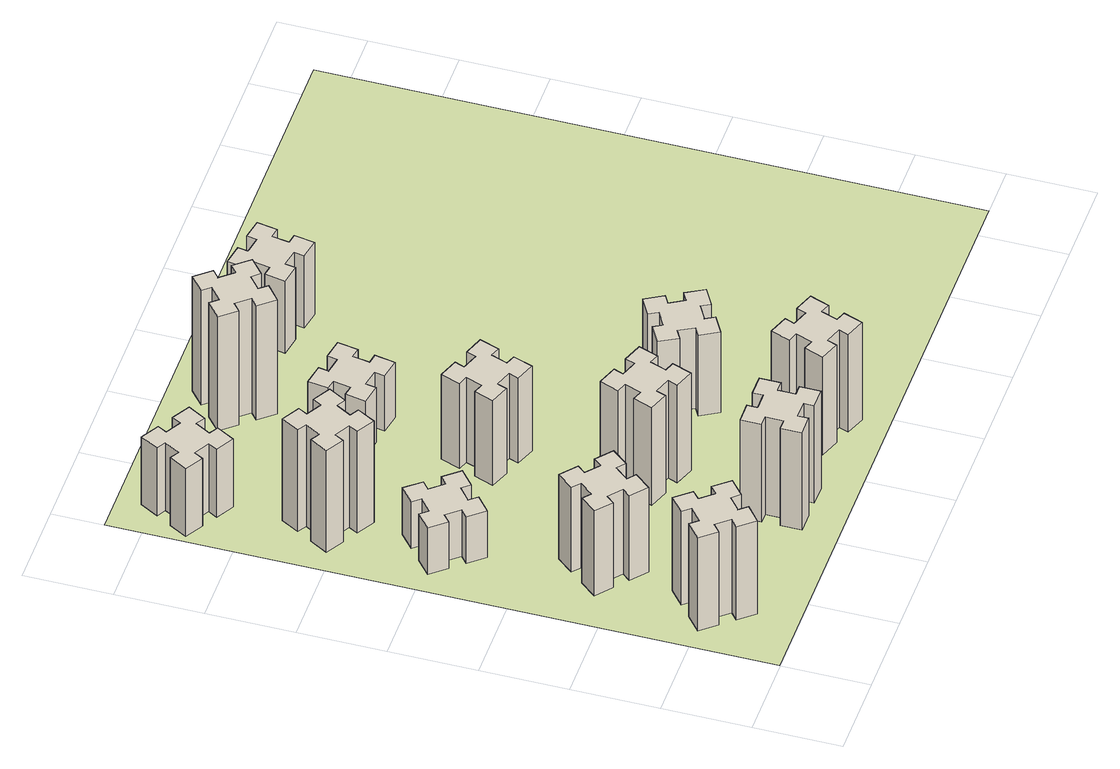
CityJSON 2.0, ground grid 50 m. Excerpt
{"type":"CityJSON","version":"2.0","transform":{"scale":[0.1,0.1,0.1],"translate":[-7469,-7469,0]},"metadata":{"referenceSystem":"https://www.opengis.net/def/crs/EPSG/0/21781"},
"CityObjects":{
"building1":{"type":"Building","attributes":{"class":"1000","function":"1000","usage":"1000","yearOfConstruction":2016,"roofType":"1000","measuredHeight":66,"storeysAboveGround":30,"storeysBelowGround":0},"geometry":[{"type":"Solid","lod":"1","boundaries":[[[[0,1,2,3,4,5,6,7,8,9,10,11,12,13,14,15,16,17,18,19]],[[17,16,20,21]],[[16,15,22,20]],[[15,14,23,22]],[[14,13,24,23]],[[13,12,25,24]],[[12,11,26,25]],[[11,10,27,26]],[[10,9,28,27]],[[9,8,29,28]],[[8,7,30,29]],[[7,6,31,30]],[[6,5,32,31]],[[5,4,33,32]],[[4,3,34,33]],[[3,2,35,34]],[[2,1,36,35]],[[1,0,37,36]],[[0,19,38,37]],[[19,18,39,38]],[[18,17,21,39]],[[24,25,26,27,28,29,30,31,32,33,34,35,36,37,38,39,21,20,22,23]]]]}]},
"building2":{"type":"Building","attributes":{"class":"1000","function":"1000","usage":"1000","yearOfConstruction":2016,"roofType":"1000","measuredHeight":60,"storeysAboveGround":30,"storeysBelowGround":0},"geometry":[{"type":"Solid","lod":"1","boundaries":[[[[40,41,42,43,44,45,46,47,48,49,50,51,52,53,54,55,56,57,58,59]],[[57,56,60,61]],[[56,55,62,60]],[[55,54,63,62]],[[54,53,64,63]],[[53,52,65,64]],[[52,51,66,65]],[[51,50,67,66]],[[50,49,68,67]],[[49,48,69,68]],[[48,47,70,69]],[[47,46,71,70]],[[46,45,72,71]],[[45,44,73,72]],[[44,43,74,73]],[[43,42,75,74]],[[42,41,76,75]],[[41,40,77,76]],[[40,59,78,77]],[[59,58,79,78]],[[58,57,61,79]],[[64,65,66,67,68,69,70,71,72,73,74,75,76,77,78,79,61,60,62,63]]]]}]},
"building3":{"type":"Building","attributes":{"class":"1000","function":"1000","usage":"1000","yearOfConstruction":2016,"roofType":"1000","measuredHeight":33,"storeysAboveGround":30,"storeysBelowGround":0},"geometry":[{"type":"Solid","lod":"1","boundaries":[[[[80,81,82,83,84,85,86,87,88,89,90,91,92,93,94,95,96,97,98,99]],[[97,96,100,101]],[[96,95,102,100]],[[95,94,103,102]],[[94,93,104,103]],[[93,92,105,104]],[[92,91,106,105]],[[91,90,107,106]],[[90,89,108,107]],[[89,88,109,108]],[[88,87,110,109]],[[87,86,111,110]],[[86,85,112,111]],[[85,84,113,112]],[[84,83,114,113]],[[83,82,115,114]],[[82,81,116,115]],[[81,80,117,116]],[[80,99,118,117]],[[99,98,119,118]],[[98,97,101,119]],[[104,105,106,107,108,109,110,111,112,113,114,115,116,117,118,119,101,100,102,103]]]]}]},
"building4":{"type":"Building","attributes":{"class":"1000","function":"1000","usage":"1000","yearOfConstruction":2016,"roofType":"1000","measuredHeight":72,"storeysAboveGround":30,"storeysBelowGround":0},"geometry":[{"type":"Solid","lod":"1","boundaries":[[[[120,121,122,123,124,125,126,127,128,129,130,131,132,133,134,135,136,137,138,139]],[[137,136,140,141]],[[136,135,142,140]],[[135,134,143,142]],[[134,133,144,143]],[[133,132,145,144]],[[132,131,146,145]],[[131,130,147,146]],[[130,129,148,147]],[[129,128,149,148]],[[128,127,150,149]],[[127,126,151,150]],[[126,125,152,151]],[[125,124,153,152]],[[124,123,154,153]],[[123,122,155,154]],[[122,121,156,155]],[[121,120,157,156]],[[120,139,158,157]],[[139,138,159,158]],[[138,137,141,159]],[[144,145,146,147,148,149,150,151,152,153,154,155,156,157,158,159,141,140,142,143]]]]}]},
"building5":{"type":"Building","attributes":{"class":"1000","function":"1000","usage":"1000","yearOfConstruction":2016,"roofType":"1000","measuredHeight":48,"storeysAboveGround":30,"storeysBelowGround":0},"geometry":[{"type":"Solid","lod":"1","boundaries":[[[[160,161,162,163,164,165,166,167,168,169,170,171,172,173,174,175,176,177,178,179]],[[177,176,180,181]],[[176,175,182,180]],[[175,174,183,182]],[[174,173,184,183]],[[173,172,185,184]],[[172,171,186,185]],[[171,170,187,186]],[[170,169,188,187]],[[169,168,189,188]],[[168,167,190,189]],[[167,166,191,190]],[[166,165,192,191]],[[165,164,193,192]],[[164,163,194,193]],[[163,162,195,194]],[[162,161,196,195]],[[161,160,197,196]],[[160,179,198,197]],[[179,178,199,198]],[[178,177,181,199]],[[184,185,186,187,188,189,190,191,192,193,194,195,196,197,198,199,181,180,182,183]]]]}]},
"building6":{"type":"Building","attributes":{"class":"1000","function":"1000","usage":"1000","yearOfConstruction":2016,"roofType":"1000","measuredHeight":69,"storeysAboveGround":30,"storeysBelowGround":0},"geometry":[{"type":"Solid","lod":"1","boundaries":[[[[200,201,202,203,204,205,206,207,208,209,210,211,212,213,214,215,216,217,218,219]],[[217,216,220,221]],[[216,215,222,220]],[[215,214,223,222]],[[214,213,224,223]],[[213,212,225,224]],[[212,211,226,225]],[[211,210,227,226]],[[210,209,228,227]],[[209,208,229,228]],[[208,207,230,229]],[[207,206,231,230]],[[206,205,232,231]],[[205,204,233,232]],[[204,203,234,233]],[[203,202,235,234]],[[202,201,236,235]],[[201,200,237,236]],[[200,219,238,237]],[[219,218,239,238]],[[218,217,221,239]],[[224,225,226,227,228,229,230,231,232,233,234,235,236,237,238,239,221,220,222,223]]]]}]},
"building7":{"type":"Building","attributes":{"class":"1000","function":"1000","usage":"1000","yearOfConstruction":2016,"roofType":"1000","measuredHeight":69,"storeysAboveGround":30,"storeysBelowGround":0},"geometry":[{"type":"Solid","lod":"1","boundaries":[[[[240,241,242,243,244,245,246,247,248,249,250,251,252,253,254,255,256,257,258,259]],[[257,256,260,261]],[[256,255,262,260]],[[255,254,263,262]],[[254,253,264,263]],[[253,252,265,264]],[[252,251,266,265]],[[251,250,267,266]],[[250,249,268,267]],[[249,248,269,268]],[[248,247,270,269]],[[247,246,271,270]],[[246,245,272,271]],[[245,244,273,272]],[[244,243,274,273]],[[243,242,275,274]],[[242,241,276,275]],[[241,240,277,276]],[[240,259,278,277]],[[259,258,279,278]],[[258,257,261,279]],[[264,265,266,267,268,269,270,271,272,273,274,275,276,277,278,279,261,260,262,263]]]]}]},
"building8":{"type":"Building","attributes":{"class":"1000","function":"1000","usage":"1000","yearOfConstruction":2016,"roofType":"1000","measuredHeight":60,"storeysAboveGround":30,"storeysBelowGround":0},"geometry":[{"type":"Solid","lod":"1","boundaries":[[[[280,281,282,283,284,285,286,287,288,289,290,291,292,293,294,295,296,297,298,299]],[[297,296,300,301]],[[296,295,302,300]],[[295,294,303,302]],[[294,293,304,303]],[[293,292,305,304]],[[292,291,306,305]],[[291,290,307,306]],[[290,289,308,307]],[[289,288,309,308]],[[288,287,310,309]],[[287,286,311,310]],[[286,285,312,311]],[[285,284,313,312]],[[284,283,314,313]],[[283,282,315,314]],[[282,281,316,315]],[[281,280,317,316]],[[280,299,318,317]],[[299,298,319,318]],[[298,297,301,319]],[[304,305,306,307,308,309,310,311,312,313,314,315,316,317,318,319,301,300,302,303]]]]}]},
"building9":{"type":"Building","attributes":{"class":"1000","function":"1000","usage":"1000","yearOfConstruction":2016,"roofType":"1000","measuredHeight":39,"storeysAboveGround":30,"storeysBelowGround":0},"geometry":[{"type":"Solid","lod":"1","boundaries":[[[[320,321,322,323,324,325,326,327,328,329,330,331,332,333,334,335,336,337,338,339]],[[337,336,340,341]],[[336,335,342,340]],[[335,334,343,342]],[[334,333,344,343]],[[333,332,345,344]],[[332,331,346,345]],[[331,330,347,346]],[[330,329,348,347]],[[329,328,349,348]],[[328,327,350,349]],[[327,326,351,350]],[[326,325,352,351]],[[325,324,353,352]],[[324,323,354,353]],[[323,322,355,354]],[[322,321,356,355]],[[321,320,357,356]],[[320,339,358,357]],[[339,338,359,358]],[[338,337,341,359]],[[344,345,346,347,348,349,350,351,352,353,354,355,356,357,358,359,341,340,342,343]]]]}]},
"building10":{"type":"Building","attributes":{"class":"1000","function":"1000","usage":"1000","yearOfConstruction":2016,"roofType":"1000","measuredHeight":69,"storeysAboveGround":30,"storeysBelowGround":0},"geometry":[{"type":"Solid","lod":"1","boundaries":[[[[360,361,362,363,364,365,366,367,368,369,370,371,372,373,374,375,376,377,378,379]],[[377,376,380,381]],[[376,375,382,380]],[[375,374,383,382]],[[374,373,384,383]],[[373,372,385,384]],[[372,371,386,385]],[[371,370,387,386]],[[370,369,388,387]],[[369,368,389,388]],[[368,367,390,389]],[[367,366,391,390]],[[366,365,392,391]],[[365,364,393,392]],[[364,363,394,393]],[[363,362,395,394]],[[362,361,396,395]],[[361,360,397,396]],[[360,379,398,397]],[[379,378,399,398]],[[378,377,381,399]],[[384,385,386,387,388,389,390,391,392,393,394,395,396,397,398,399,381,380,382,383]]]]}]},
"building11":{"type":"Building","attributes":{"class":"1000","function":"1000","usage":"1000","yearOfConstruction":2016,"roofType":"1000","measuredHeight":81,"storeysAboveGround":30,"storeysBelowGround":0},"geometry":[{"type":"Solid","lod":"1","boundaries":[[[[400,401,402,403,404,405,406,407,408,409,410,411,412,413,414,415,416,417,418,419]],[[417,416,420,421]],[[416,415,422,420]],[[415,414,423,422]],[[414,413,424,423]],[[413,412,425,424]],[[412,411,426,425]],[[411,410,427,426]],[[410,409,428,427]],[[409,408,429,428]],[[408,407,430,429]],[[407,406,431,430]],[[406,405,432,431]],[[405,404,433,432]],[[404,403,434,433]],[[403,402,435,434]],[[402,401,436,435]],[[401,400,437,436]],[[400,419,438,437]],[[419,418,439,438]],[[418,417,421,439]],[[424,425,426,427,428,429,430,431,432,433,434,435,436,437,438,439,421,420,422,423]]]]}]},
"building12":{"type":"Building","attributes":{"class":"1000","function":"1000","usage":"1000","yearOfConstruction":2016,"roofType":"1000","measuredHeight":57,"storeysAboveGround":30,"storeysBelowGround":0},"geometry":[{"type":"Solid","lod":"1","boundaries":[[[[440,441,442,443,444,445,446,447,448,449,450,451,452,453,454,455,456,457,458,459]],[[457,456,460,461]],[[456,455,462,460]],[[455,454,463,462]],[[454,453,464,463]],[[453,452,465,464]],[[452,451,466,465]],[[451,450,467,466]],[[450,449,468,467]],[[449,448,469,468]],[[448,447,470,469]],[[447,446,471,470]],[[446,445,472,471]],[[445,444,473,472]],[[444,443,474,473]],[[443,442,475,474]],[[442,441,476,475]],[[441,440,477,476]],[[440,459,478,477]],[[459,458,479,478]],[[458,457,461,479]],[[464,465,466,467,468,469,470,471,472,473,474,475,476,477,478,479,461,460,462,463]]]]}]},
"building13":{"type":"Building","attributes":{"class":"1000","function":"1000","usage":"1000","yearOfConstruction":2016,"roofType":"1000","measuredHeight":51,"storeysAboveGround":30,"storeysBelowGround":0},"geometry":[{"type":"Solid","lod":"1","boundaries":[[[[480,481,482,483,484,485,486,487,488,489,490,491,492,493,494,495,496,497,498,499]],[[497,496,500,501]],[[496,495,502,500]],[[495,494,503,502]],[[494,493,504,503]],[[493,492,505,504]],[[492,491,506,505]],[[491,490,507,506]],[[490,489,508,507]],[[489,488,509,508]],[[488,487,510,509]],[[487,486,511,510]],[[486,485,512,511]],[[485,484,513,512]],[[484,483,514,513]],[[483,482,515,514]],[[482,481,516,515]],[[481,480,517,516]],[[480,499,518,517]],[[499,498,519,518]],[[498,497,501,519]],[[504,505,506,507,508,509,510,511,512,513,514,515,516,517,518,519,501,500,502,503]]]]}]},
"landuse1":{"type":"LandUse","attributes":{"name":"plot1","function":"1010"},"geometry":[{"type":"MultiSurface","lod":"1","boundaries":[[[520,521,522,523]]]}]}
},
"vertices":[
[343,592,0],[266,527,0],[228,573,0],[136,496,0],[213,404,0],[259,443,0],[323,366,0],[277,328,0],[354,236,0],[446,313,0],[408,359,0],[484,423,0],[523,377,0],[615,454,0],[538,546,0],[492,508,0],[427,584,0],[473,623,0],[396,715,0],[304,638,0],[427,584,660],[473,623,660],[492,508,660],[538,546,660],[615,454,660],[523,377,660],[484,423,660],[408,359,660],[446,313,660],[354,236,660],[277,328,660],[323,366,660],[259,443,660],[213,404,660],[136,496,660],[228,573,660],[266,527,660],[343,592,660],[304,638,660],[396,715,660],
[527,1006,0],[592,1083,0],[638,1044,0],[715,1136,0],[623,1213,0],[584,1167,0],[508,1232,0],[546,1278,0],[454,1355,0],[377,1263,0],[423,1224,0],[359,1148,0],[313,1186,0],[236,1094,0],[328,1017,0],[366,1063,0],[443,999,0],[404,953,0],[496,876,0],[573,968,0],[443,999,600],[404,953,600],[366,1063,600],[328,1017,600],[236,1094,600],[313,1186,600],[359,1148,600],[423,1224,600],[377,1263,600],[454,1355,600],[546,1278,600],[508,1232,600],[584,1167,600],[623,1213,600],[715,1136,600],[638,1044,600],[592,1083,600],[527,1006,600],[573,968,600],[496,876,600],
[492,1988,0],[427,2064,0],[473,2103,0],[396,2195,0],[304,2118,0],[343,2072,0],[266,2007,0],[228,2053,0],[136,1976,0],[213,1884,0],[259,1923,0],[323,1846,0],[277,1808,0],[354,1716,0],[446,1793,0],[408,1839,0],[484,1903,0],[523,1857,0],[615,1934,0],[538,2026,0],[484,1903,330],[523,1857,330],[408,1839,330],[446,1793,330],[354,1716,330],[277,1808,330],[323,1846,330],[259,1923,330],[213,1884,330],[136,1976,330],[228,2053,330],[266,2007,330],[343,2072,330],[304,2118,330],[396,2195,330],[473,2103,330],[427,2064,330],[492,1988,330],[538,2026,330],[615,1934,330],
[446,2497,0],[496,2584,0],[548,2554,0],[608,2658,0],[504,2718,0],[474,2666,0],[387,2716,0],[417,2768,0],[313,2828,0],[253,2724,0],[305,2694,0],[255,2607,0],[203,2637,0],[143,2533,0],[247,2473,0],[277,2525,0],[364,2475,0],[334,2423,0],[438,2363,0],[498,2467,0],[364,2475,720],[334,2423,720],[277,2525,720],[247,2473,720],[143,2533,720],[203,2637,720],[255,2607,720],[305,2694,720],[253,2724,720],[313,2828,720],[417,2768,720],[387,2716,720],[474,2666,720],[504,2718,720],[608,2658,720],[548,2554,720],[496,2584,720],[446,2497,720],[498,2467,720],[438,2363,720],
[177,3265,0],[264,3215,0],[234,3163,0],[338,3103,0],[398,3207,0],[346,3237,0],[396,3324,0],[448,3294,0],[508,3398,0],[404,3458,0],[374,3406,0],[287,3456,0],[317,3508,0],[213,3568,0],[153,3464,0],[205,3434,0],[155,3347,0],[103,3377,0],[43,3273,0],[147,3213,0],[155,3347,480],[103,3377,480],[205,3434,480],[153,3464,480],[213,3568,480],[317,3508,480],[287,3456,480],[374,3406,480],[404,3458,480],[508,3398,480],[448,3294,480],[396,3324,480],[346,3237,480],[398,3207,480],[338,3103,480],[234,3163,480],[264,3215,480],[177,3265,480],[147,3213,480],[43,3273,480],
[1105,425,0],[1105,325,0],[1045,325,0],[1045,205,0],[1165,205,0],[1165,265,0],[1265,265,0],[1265,205,0],[1385,205,0],[1385,325,0],[1325,325,0],[1325,425,0],[1385,425,0],[1385,545,0],[1265,545,0],[1265,485,0],[1165,485,0],[1165,545,0],[1045,545,0],[1045,425,0],[1165,485,690],[1165,545,690],[1265,485,690],[1265,545,690],[1385,545,690],[1385,425,690],[1325,425,690],[1325,325,690],[1385,325,690],[1385,205,690],[1265,205,690],[1265,265,690],[1165,265,690],[1165,205,690],[1045,205,690],[1045,325,690],[1105,325,690],[1105,425,690],[1045,425,690],[1045,545,690],
[1302,1031,0],[1336,1125,0],[1392,1104,0],[1433,1217,0],[1320,1258,0],[1300,1202,0],[1206,1236,0],[1227,1292,0],[1114,1333,0],[1073,1220,0],[1129,1200,0],[1095,1106,0],[1039,1127,0],[997,1014,0],[1110,973,0],[1131,1029,0],[1225,995,0],[1204,939,0],[1317,897,0],[1358,1010,0],[1225,995,690],[1204,939,690],[1131,1029,690],[1110,973,690],[997,1014,690],[1039,1127,690],[1095,1106,690],[1129,1200,690],[1073,1220,690],[1114,1333,690],[1227,1292,690],[1206,1236,690],[1300,1202,690],[1320,1258,690],[1433,1217,690],[1392,1104,690],[1336,1125,690],[1302,1031,690],[1358,1010,690],[1317,897,690],
[1029,2040,0],[995,1946,0],[939,1967,0],[897,1854,0],[1010,1813,0],[1031,1869,0],[1125,1835,0],[1104,1779,0],[1217,1737,0],[1258,1850,0],[1202,1871,0],[1236,1965,0],[1292,1944,0],[1333,2057,0],[1220,2098,0],[1200,2042,0],[1106,2076,0],[1127,2132,0],[1014,2173,0],[973,2060,0],[1106,2076,600],[1127,2132,600],[1200,2042,600],[1220,2098,600],[1333,2057,600],[1292,1944,600],[1236,1965,600],[1202,1871,600],[1258,1850,600],[1217,1737,600],[1104,1779,600],[1125,1835,600],[1031,1869,600],[1010,1813,600],[897,1854,600],[939,1967,600],[995,1946,600],[1029,2040,600],[973,2060,600],[1014,2173,600],
[1016,2764,0],[998,2665,0],[939,2676,0],[918,2557,0],[1037,2537,0],[1047,2596,0],[1145,2578,0],[1135,2519,0],[1253,2498,0],[1274,2617,0],[1215,2627,0],[1232,2725,0],[1291,2715,0],[1312,2833,0],[1194,2854,0],[1184,2795,0],[1085,2812,0],[1096,2871,0],[977,2892,0],[957,2774,0],[1085,2812,390],[1096,2871,390],[1184,2795,390],[1194,2854,390],[1312,2833,390],[1291,2715,390],[1232,2725,390],[1215,2627,390],[1274,2617,390],[1253,2498,390],[1135,2519,390],[1145,2578,390],[1047,2596,390],[1037,2537,390],[918,2557,390],[939,2676,390],[998,2665,390],[1016,2764,390],[957,2774,390],[977,2892,390],
[1769,460,0],[1735,366,0],[1679,387,0],[1637,274,0],[1750,233,0],[1771,289,0],[1865,255,0],[1844,199,0],[1957,157,0],[1998,270,0],[1942,291,0],[1976,385,0],[2032,364,0],[2073,477,0],[1960,518,0],[1940,462,0],[1846,496,0],[1867,552,0],[1754,593,0],[1713,480,0],[1846,496,690],[1867,552,690],[1940,462,690],[1960,518,690],[2073,477,690],[2032,364,690],[1976,385,690],[1942,291,690],[1998,270,690],[1957,157,690],[1844,199,690],[1865,255,690],[1771,289,690],[1750,233,690],[1637,274,690],[1679,387,690],[1735,366,690],[1769,460,690],[1713,480,690],[1754,593,690],
[1083,3452,0],[1006,3387,0],[968,3433,0],[876,3356,0],[953,3264,0],[999,3303,0],[1063,3226,0],[1017,3188,0],[1094,3096,0],[1186,3173,0],[1148,3219,0],[1224,3283,0],[1263,3237,0],[1355,3314,0],[1278,3406,0],[1232,3368,0],[1167,3444,0],[1213,3483,0],[1136,3575,0],[1044,3498,0],[1167,3444,810],[1213,3483,810],[1232,3368,810],[1278,3406,810],[1355,3314,810],[1263,3237,810],[1224,3283,810],[1148,3219,810],[1186,3173,810],[1094,3096,810],[1017,3188,810],[1063,3226,810],[999,3303,810],[953,3264,810],[876,3356,810],[968,3433,810],[1006,3387,810],[1083,3452,810],[1044,3498,810],[1136,3575,810],
[1867,995,0],[1954,1045,0],[1984,993,0],[2088,1053,0],[2028,1157,0],[1976,1127,0],[1926,1214,0],[1978,1244,0],[1918,1348,0],[1814,1288,0],[1844,1236,0],[1757,1186,0],[1727,1238,0],[1623,1178,0],[1683,1074,0],[1735,1104,0],[1785,1017,0],[1733,987,0],[1793,883,0],[1897,943,0],[1785,1017,570],[1733,987,570],[1735,1104,570],[1683,1074,570],[1623,1178,570],[1727,1238,570],[1757,1186,570],[1844,1236,570],[1814,1288,570],[1918,1348,570],[1978,1244,570],[1926,1214,570],[1976,1127,570],[2028,1157,570],[2088,1053,570],[1984,993,570],[1954,1045,570],[1867,995,570],[1897,943,570],[1793,883,570],
[1855,3267,0],[1872,3365,0],[1931,3355,0],[1952,3473,0],[1834,3494,0],[1824,3435,0],[1725,3452,0],[1736,3511,0],[1617,3532,0],[1597,3414,0],[1656,3404,0],[1638,3305,0],[1579,3316,0],[1558,3197,0],[1677,3177,0],[1687,3236,0],[1785,3218,0],[1775,3159,0],[1893,3138,0],[1914,3257,0],[1785,3218,510],[1775,3159,510],[1687,3236,510],[1677,3177,510],[1558,3197,510],[1579,3316,510],[1638,3305,510],[1656,3404,510],[1597,3414,510],[1617,3532,510],[1736,3511,510],[1725,3452,510],[1824,3435,510],[1834,3494,510],[1952,3473,510],[1931,3355,510],[1872,3365,510],[1855,3267,510],[1914,3257,510],[1893,3138,510],
[5,3705,0],[3705,3705,0],[3705,5,0],[5,5,0]
]}
